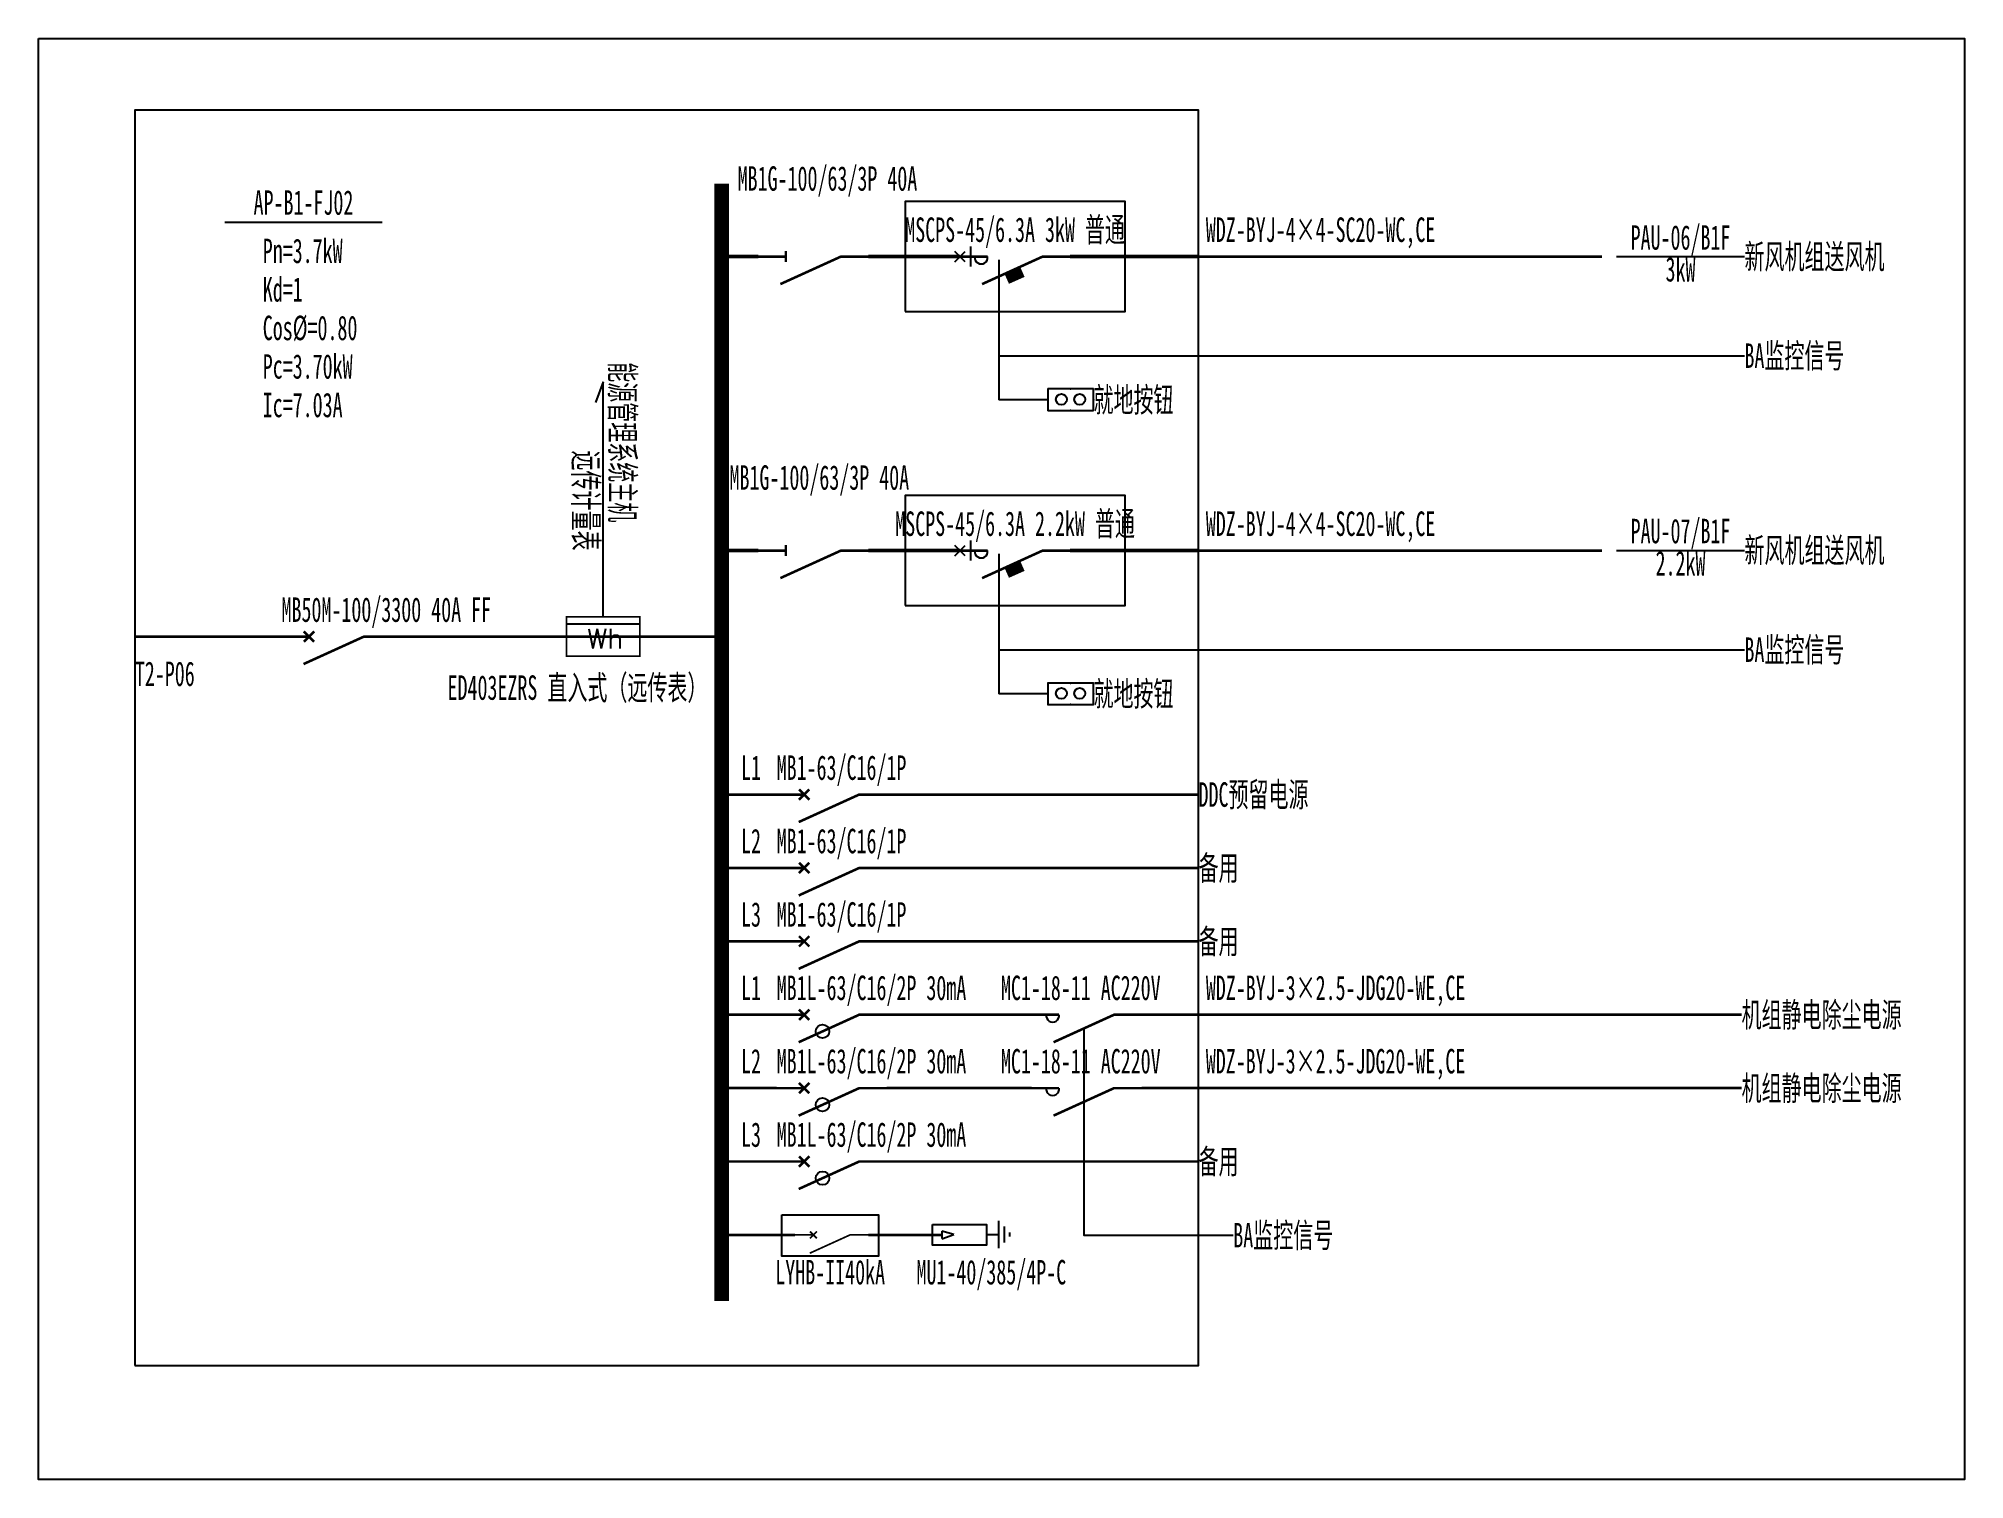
# Model space of a CAD drawing. Extents: x 1454109 to 1458835, y 436953 to 440487.
import ezdxf
from ezdxf.enums import TextEntityAlignment as Align

# ---------------------------------------------------------------- set-up
doc = ezdxf.new("R2010")
doc.units = 0
doc.header["$MEASUREMENT"] = 0
doc.layers.add('系统图', color=1, linetype='Continuous')
doc.styles.add('_SIMPLEX', font='simplex_.ttf', dxfattribs={"width": 0.6})
doc.styles.add('_TEL_DIM', font='', dxfattribs={"width": 0.8, "height": 3.5})
doc.styles.add('宋体', font='', dxfattribs={"width": 0.8, "height": 3.5})
doc.styles.get('_TEL_DIM').set_extended_font_data('SimSun')
doc.styles.get('宋体').set_extended_font_data('SimSun')

# ---------------------------------------------------------------- blocks, each defined once
blk = doc.blocks.new('$element$00000596')
at = {"const_width": 0.0233}
for points in [[(0, 0), (0, -0.25)], [(-0.25, -0.2), (0, -0.75), (0, -1)]]:
    blk.add_lwpolyline(points, dxfattribs=at)
blk.add_arc((-0.008, -0.192), 0.0589, 81.8699, 278.1301)
at = {"flags": 9}
blk.add_attdef('S', (0, 0), '', height=0.00000667, dxfattribs=at)
blk = doc.blocks.new('$element$00000492')
blk.add_line((0.173, 0), (0.173, -1))
at = {"const_width": 0.0233}
blk.add_lwpolyline([(-0.267, 0), (0.267, 0), (0.267, -1), (-0.267, -1), (-0.267, 0)], dxfattribs=at)
at = {"style": '_SIMPLEX'}
blk.add_text('Wh', height=0.2667, rotation=270, dxfattribs=at).set_placement((-0.161, -0.281))
at = {"flags": 9}
blk.add_attdef('S', (0, 0), '', height=0.00000667, dxfattribs=at)
blk.add_attdef('S', (0, 0), '', height=0.00000667, dxfattribs=at)
blk.add_attdef('S', (0, 0), '', height=0.00000667, dxfattribs=at)
blk = doc.blocks.new('$element$00000497')
at = {"const_width": 0.0233}
for points in [[(0, 0), (0, -0.25)], [(0, -1), (0, -0.75), (-0.25, -0.2)], [(-0.047, -0.297), (0.047, -0.203)], [(-0.047, -0.203), (0.047, -0.297)]]:
    blk.add_lwpolyline(points, dxfattribs=at)
at = {"flags": 9}
blk.add_attdef('S', (0, 0), '', height=0.00000667, dxfattribs=at)
blk = doc.blocks.new('$element$00000578')
at = {"const_width": 0.0233}
for points in [[(0, 0), (0, -0.25)], [(0, -1), (0, -0.75), (-0.25, -0.2)], [(-0.05, -0.25), (0.05, -0.25)]]:
    blk.add_lwpolyline(points, dxfattribs=at)
at = {"flags": 9}
blk.add_attdef('S', (0, 0), '', height=0.00000667, dxfattribs=at)
blk = doc.blocks.new('$equip_U$00000079(zhangr-4109)')
for p, q in [((0.625, 0.292), (-0.625, 0.292)), ((-0.625, 0.292), (-0.625, -0.292)), ((0.625, -0.292), (0.625, 0.292)), ((-0.625, -0.292), (0.625, -0.292))]:
    blk.add_line(p, q)
at = {"const_width": 0.04}
blk.add_lwpolyline([(-0.625, 0.292), (-0.625, -0.292), (0.625, -0.292), (0.625, 0.292), (-0.625, 0.292), (-0.625, -0.292)], dxfattribs=at)
for centre in [(-0.25, 0.008), (0.25, 0.008)]:
    blk.add_circle(centre, 0.15)
for p in [(-0.625, 0), (0, 0.292), (0.625, 0), (0, -0.292)]:
    blk.add_point(p)
at = {"color": 7, "style": '_TEL_DIM', "flags": 1}
for tag in ['A', 'REMARK']:
    blk.add_attdef(tag, text='', height=0.00002, dxfattribs=at).set_placement((0, 0), align=Align.MIDDLE_CENTER)
blk = doc.blocks.new('$element$00000496')
at = {"const_width": 0.0233}
for points in [[(0, 0), (0, -0.25)], [(-0.25, -0.2), (0, -0.75), (0, -1)]]:
    blk.add_lwpolyline(points, dxfattribs=at)
blk.add_arc((-0.008, -0.192), 0.0589, 81.8699, 278.1301)
at = {"flags": 9}
blk.add_attdef('S', (0, 0), '', height=0.00000667, dxfattribs=at)
blk = doc.blocks.new('$equip_U$00000086(maj01888)')
at = {"color": 2, "lineweight": 25}
for p, q in [((-0.141, -0.141), (0.141, 0.141)), ((0.141, -0.141), (-0.141, 0.141)), ((0.286, 0.273), (0.286, -0.273))]:
    blk.add_line(p, q, dxfattribs=at)
at = {"color": 2}
for p, q in [((1.235, -0.473), (1.625, -0.299)), ((1.243, -0.49), (1.633, -0.317)), ((1.251, -0.508), (1.64, -0.335)), ((1.259, -0.526), (1.648, -0.353)), ((1.267, -0.544), (1.656, -0.37)), ((1.275, -0.562), (1.664, -0.388)), ((1.283, -0.579), (1.672, -0.406)), ((1.291, -0.597), (1.68, -0.424)), ((1.298, -0.615), (1.688, -0.442)), ((1.306, -0.633), (1.696, -0.459)), ((1.314, -0.651), (1.704, -0.477)), ((1.322, -0.668), (1.712, -0.495)), ((1.33, -0.686), (1.72, -0.513)), ((1.338, -0.704), (1.728, -0.531))]:
    blk.add_line(p, q, dxfattribs=at)
at = {"const_width": 0.04}
blk.add_lwpolyline([(1.23, -0.462), (1.62, -0.288), (1.732, -0.541), (1.343, -0.715)], close=True, dxfattribs=at)
at = {"xscale": 3, "yscale": 3, "zscale": 3, "rotation": 90}
blk.add_blockref('$element$00000496', (0, 0), dxfattribs=at)
at = {"color": 7, "style": '_TEL_DIM', "flags": 1}
for tag in ['A', 'REMARK']:
    blk.add_attdef(tag, text='', height=0.00002, dxfattribs=at).set_placement((0, 0), align=Align.MIDDLE_CENTER)
blk = doc.blocks.new('$element$00000525')
at = {"const_width": 0.0233}
for points in [[(0, 0), (0, -0.25)], [(-0.25, -0.2), (0, -0.75), (0, -1)], [(-0.047, -0.203), (0.047, -0.297)], [(0.047, -0.203), (-0.047, -0.297)]]:
    blk.add_lwpolyline(points, dxfattribs=at)
blk.add_circle((-0.151, -0.417), 0.0615)
at = {"flags": 9}
blk.add_attdef('S', (0, 0), '', height=0.00000667, dxfattribs=at)

msp = doc.modelspace()

# ---------------------------------------------------------------- linework, layer by layer
at = {"color": 0, "linetype": 'ByBlock'}
for p, q in [((1454566.1, 440037.2), (1454952.3, 440037.2)), ((1456465.1, 439944.5), (1456465.1, 439709.6)), ((1456465.1, 439709.6), (1458295, 439709.6)), ((1456585.2, 439601.6), (1456465.1, 439601.6)), ((1456465.1, 439223.4), (1456465.1, 438988.5)), ((1456465.1, 438988.5), (1458295, 438988.5)), ((1456585.2, 438880.5), (1456465.1, 438880.5)), ((1456354.6, 437554.4), (1456325.3, 437562.4)), ((1456325.3, 437562.4), (1456325.3, 437544.1)), ((1456464.3, 437587.4), (1456464.3, 437520.3)), ((1456478.2, 437573.5), (1456478.2, 437534.2)), ((1456325.3, 437543.6), (1456354.6, 437554.4)), ((1456435.1, 437554.3), (1456463.2, 437554.3)), ((1456491.9, 437559), (1456491.9, 437549.2))]:
    msp.add_line(p, q, dxfattribs=at)
at = {"color": 0, "linetype": 'ByBlock', "ltscale": 0.2}
for p, q in [((1455494.3, 439645.3), (1455475.8, 439594.6)), ((1455494.3, 439068.7), (1455494.3, 439645.3))]:
    msp.add_line(p, q, dxfattribs=at)
at = {"color": 0, "linetype": 'ByBlock'}
for points in [[(1454345.4, 437232.7), (1456955.4, 437232.7), (1456955.4, 440311.5), (1454345.4, 440311.5)], [(1456235.3, 439817.6), (1456775.3, 439817.6), (1456775.3, 440087.6), (1456235.3, 440087.6)], [(1456235.3, 439096.5), (1456775.3, 439096.5), (1456775.3, 439366.5), (1456235.3, 439366.5)], [(1455933.3, 437602.7), (1456170, 437602.7), (1456170, 437500.7), (1455933.3, 437500.7)], [(1456302.5, 437578.5), (1456435.3, 437578.5), (1456435.3, 437528.4), (1456302.5, 437528.4)]]:
    msp.add_lwpolyline(points, close=True, dxfattribs=at)
for points, const_width in [([(1455785.3, 440131.5), (1455785.3, 437391.1)], 36), ([(1455785.3, 439952.6), (1455875.3, 439952.6)], 9), ([(1456145.3, 439952.6), (1456370.3, 439952.6)], 9), ([(1456640.3, 439952.6), (1456955.3, 439952.6)], 9), ([(1455785.3, 439231.5), (1455875.3, 439231.5)], 9), ([(1456145.3, 439231.5), (1456370.3, 439231.5)], 9), ([(1456640.3, 439231.5), (1456955.3, 439231.5)], 9), ([(1454345.4, 439020.7), (1454705.3, 439020.7)], 6.3), ([(1454975.3, 439020.7), (1455785.3, 439020.7)], 6.3), ([(1455785.3, 438633.2), (1455920.3, 438633.2)], 6.3), ([(1456190.3, 438633.2), (1456955.4, 438633.2)], 6.3), ([(1455785.3, 438453.2), (1455920.3, 438453.2)], 6.3), ([(1456190.3, 438453.2), (1456955.4, 438453.2)], 6.3), ([(1455785.3, 438273.2), (1455920.3, 438273.2)], 6.3), ([(1456190.3, 438273.2), (1456955.4, 438273.2)], 6.3), ([(1455785.3, 438093.2), (1455920.3, 438093.2)], 6.3), ([(1456190.3, 438093.2), (1456545.7, 438093.2)], 6.3), ([(1456815.7, 438093.2), (1458287.9, 438093.2)], 6.3), ([(1455785.3, 437913.2), (1455920.3, 437913.2)], 6.3), ([(1456190.3, 437913.2), (1456545.7, 437913.2)], 6.3), ([(1456815.7, 437913.2), (1458287.9, 437913.2)], 6.3), ([(1455785.3, 437733.2), (1455920.3, 437733.2)], 6.3), ([(1456190.3, 437733.2), (1456955.4, 437733.2)], 6.3), ([(1455785.3, 437553.2), (1455965.4, 437553.2)], 6.3), ([(1456145.4, 437553.2), (1456325.3, 437553.2)], 6.3)]:
    msp.add_lwpolyline(points, dxfattribs=dict(at, const_width=const_width))
at = {"color": 1, "linetype": 'ByBlock', "const_width": 6.3}
for points in [[(1456955.3, 439952.6), (1457945.3, 439952.6)], [(1456955.3, 439231.5), (1457945.3, 439231.5)]]:
    msp.add_lwpolyline(points, dxfattribs=at)
at = {"color": 1, "linetype": 'ByBlock'}
for points in [[(1457981.3, 439952.6), (1458295, 439952.6)], [(1457981.3, 439231.5), (1458295, 439231.5)]]:
    msp.add_lwpolyline(points, dxfattribs=at)
at = {"color": 0, "linetype": 'ByBlock'}
for points in [[(1456465.1, 439709.6), (1456465.1, 439601.6)], [(1456465.1, 438988.5), (1456465.1, 438880.5)], [(1456673.9, 438059.5), (1456673.9, 437552.4), (1457040.7, 437552.4)]]:
    msp.add_lwpolyline(points, dxfattribs=at)
at = {"layer": '系统图'}
msp.add_lwpolyline([(1454109.1, 440487.4), (1458834.9, 440487.4), (1458834.9, 436953.4), (1454109.1, 436953.4)], close=True, dxfattribs=at)

# ---------------------------------------------------------------- block references
at = {"color": 0, "linetype": 'ByBlock'}
for name, p, xscale, yscale, zscale in [('$equip_U$00000086(maj01888)', (1456370.3, 439952.6), 90, 90, 90), ('$equip_U$00000079(zhangr-4109)', (1456641.5, 439601.6), 89.99999999999997, 89.99999999999997, 89.99999999999997), ('$equip_U$00000086(maj01888)', (1456370.3, 439231.5), 90, 90, 90), ('$equip_U$00000079(zhangr-4109)', (1456641.5, 438880.5), 89.99999999999997, 89.99999999999997, 89.99999999999997)]:
    msp.add_blockref(name, p, dxfattribs=dict(at, xscale=xscale, yscale=yscale, zscale=zscale))
at = {"color": 0, "linetype": 'ByBlock', "rotation": 90}
for name, p, xscale, yscale, zscale in [('$element$00000578', (1455875.3, 439952.6), 270, 270, 270), ('$element$00000578', (1455875.3, 439231.5), 270, 270, 270), ('$element$00000497', (1454705.3, 439020.7), 270, 270, 270), ('$element$00000497', (1454705.3, 439020.7), 270, 270, 270), ('$element$00000492', (1455404.3, 439020.7), 180, 180, 180), ('$element$00000497', (1455920.3, 438633.2), 270, 270, 270), ('$element$00000497', (1455920.3, 438453.2), 270, 270, 270), ('$element$00000497', (1455920.3, 438453.2), 270, 270, 270), ('$element$00000497', (1455920.3, 438273.2), 270, 270, 270), ('$element$00000497', (1455920.3, 438273.2), 270, 270, 270), ('$element$00000525', (1455920.3, 438093.2), 270, 270, 270), ('$element$00000596', (1456545.7, 438093.2), 270, 270, 270), ('$element$00000525', (1455920.3, 437913.2), 270, 270, 270), ('$element$00000596', (1456545.7, 437913.2), 270, 270, 270), ('$element$00000525', (1455920.3, 437733.2), 270, 270, 270), ('$element$00000497', (1455965.4, 437553.2), 180, 180, 180)]:
    msp.add_blockref(name, p, dxfattribs=dict(at, xscale=xscale, yscale=yscale, zscale=zscale))

# ---------------------------------------------------------------- texts
at = {"color": 4, "linetype": 'ByBlock', "style": '宋体', "width": 0.6}
for s, p in [('MB1G-100/63/3P 40A', (1455824.5, 440096.2)), ('MB1G-100/63/3P 40A', (1455804.6, 439362.8)), ('MB50M-100/3300 40A FF', (1454705.3, 439038.7)), ('MB1-63/C16/1P', (1455920.3, 438651.2)), ('MB1-63/C16/1P', (1455920.3, 438471.2)), ('MB1-63/C16/1P', (1455920.3, 438291.2)), ('MC1-18-11 AC220V', (1456470.6, 438111.2)), ('MC1-18-11 AC220V', (1456470.6, 437931.2))]:
    msp.add_text(s, height=60, dxfattribs=at).set_placement(p, align=Align.BOTTOM_LEFT)
at = {"color": 0, "linetype": 'ByBlock', "style": '宋体', "width": 0.6}
for s, p in [('AP-B1-FJ02', (1454759.2, 440037.2)), ('L1', (1455857.3, 438651.2)), ('L2', (1455857.3, 438471.2)), ('L3', (1455857.3, 438291.2)), ('L1', (1455857.3, 438111.2)), ('L2', (1455857.3, 437931.2)), ('L3', (1455857.3, 437751.2))]:
    msp.add_text(s, height=60, dxfattribs=at).set_placement(p, align=Align.BOTTOM_CENTER)
at = {"color": 4, "linetype": 'ByBlock', "style": '宋体', "width": 0.6}
for s, p in [('MSCPS-45/6.3A 3kW 普通', (1456505.3, 439970.6)), ('MSCPS-45/6.3A 2.2kW 普通', (1456505.3, 439249.5))]:
    msp.add_text(s, height=60, dxfattribs=at).set_placement(p, align=Align.BOTTOM_CENTER)
at = {"color": 1, "linetype": 'ByBlock', "style": '宋体', "width": 0.6}
for p in [(1456973.3, 439970.6), (1456973.3, 439249.5)]:
    msp.add_text('WDZ-BYJ-4×4-SC20-WC,CE', height=60, dxfattribs=at).set_placement(p, align=Align.BOTTOM_LEFT)
for s, p in [('PAU-06/B1F', (1458138.1, 439951.5)), ('PAU-07/B1F', (1458138.1, 439231.5))]:
    msp.add_text(s, height=60, dxfattribs=at).set_placement(p, align=Align.BOTTOM_CENTER)
at = {"color": 0, "linetype": 'ByBlock', "style": '宋体', "width": 0.6}
for s, p in [('Pn=3.7kW', (1454659.3, 439936.7)), ('Kd=1', (1454659.3, 439842.2)), ('Cos%%C=0.80', (1454659.3, 439747.7)), ('Pc=3.70kW', (1454659.3, 439653.2)), ('Ic=7.03A', (1454659.3, 439558.7))]:
    msp.add_text(s, height=60, dxfattribs=at).set_placement(p)
at = {"color": 1, "linetype": 'ByBlock', "style": '宋体', "width": 0.6}
for p in [(1458295, 439952.6), (1458295, 439232.6)]:
    msp.add_text('新风机组送风机', height=60, dxfattribs=at).set_placement(p, align=Align.MIDDLE_LEFT)
for s, p in [('3kW', (1458138.1, 439951.5)), ('2.2kW', (1458138.1, 439230.4))]:
    msp.add_text(s, height=60, dxfattribs=at).set_placement(p, align=Align.TOP_CENTER)
at = {"color": 0, "linetype": 'ByBlock', "style": '宋体', "width": 0.6}
for s, p in [('BA监控信号', (1458295, 439709.6)), ('就地按钮', (1456697.7, 439601.6)), ('BA监控信号', (1458295, 438988.5)), ('就地按钮', (1456697.7, 438880.5)), ('DDC预留电源', (1456955.4, 438633.2)), ('备用', (1456955.4, 438453.2)), ('备用', (1456955.4, 438273.2)), ('机组静电除尘电源', (1458287.9, 438093.2)), ('机组静电除尘电源', (1458287.9, 437913.2)), ('备用', (1456955.4, 437733.2))]:
    msp.add_text(s, height=60, dxfattribs=at).set_placement(p, align=Align.MIDDLE_LEFT)
for s, p in [('能源管理系统主机', (1455494.3, 439300.8)), ('远传计量表', (1455404.3, 439231.5))]:
    msp.add_text(s, height=60, rotation=270, dxfattribs=at).set_placement(p, align=Align.BOTTOM_RIGHT)
for s, p in [('T2-P06', (1454345.4, 438881.4)), ('WDZ-BYJ-3×2.5-JDG20-WE,CE', (1456973.4, 438111.2)), ('WDZ-BYJ-3×2.5-JDG20-WE,CE', (1456973.3, 437931.2))]:
    msp.add_text(s, height=60, dxfattribs=at).set_placement(p, align=Align.BOTTOM_LEFT)
at = {"color": 2, "linetype": 'ByBlock', "style": '宋体', "width": 0.6}
msp.add_text('ED403EZRS 直入式（远传表）', height=60, dxfattribs=at).set_placement((1455431.6, 438925.5), align=Align.TOP_CENTER)
at = {"color": 3, "linetype": 'ByBlock', "style": '宋体', "width": 0.6}
for p in [(1455920.3, 438111.2), (1455920.3, 437931.2), (1455920.3, 437751.2)]:
    msp.add_text('MB1L-63/C16/2P 30mA', height=60, dxfattribs=at).set_placement(p, align=Align.BOTTOM_LEFT)
at = {"color": 0, "linetype": 'ByBlock', "style": '宋体', "width": 0.6}
msp.add_text('BA监控信号', height=60, rotation=0, dxfattribs=at).set_placement((1457040.7, 437552.4), align=Align.MIDDLE_LEFT)
at = {"color": 4, "linetype": 'ByBlock', "style": '宋体', "width": 0.6}
for s, p in [('LYHB-II40kA', (1456051.6, 437491.7)), ('MU1-40/385/4P-C', (1456447, 437491.7))]:
    msp.add_text(s, height=60, dxfattribs=at).set_placement(p, align=Align.TOP_CENTER)
at = {"color": 0, "linetype": 'ByBlock', "style": '_TEL_DIM', "flags": 1}
msp.add_attdef('S', text='静止电能发声器', height=0.0018, dxfattribs=at).set_placement((1454993.3, 437435.1), align=Align.MIDDLE_CENTER)

doc.saveas('drawing.dxf')
